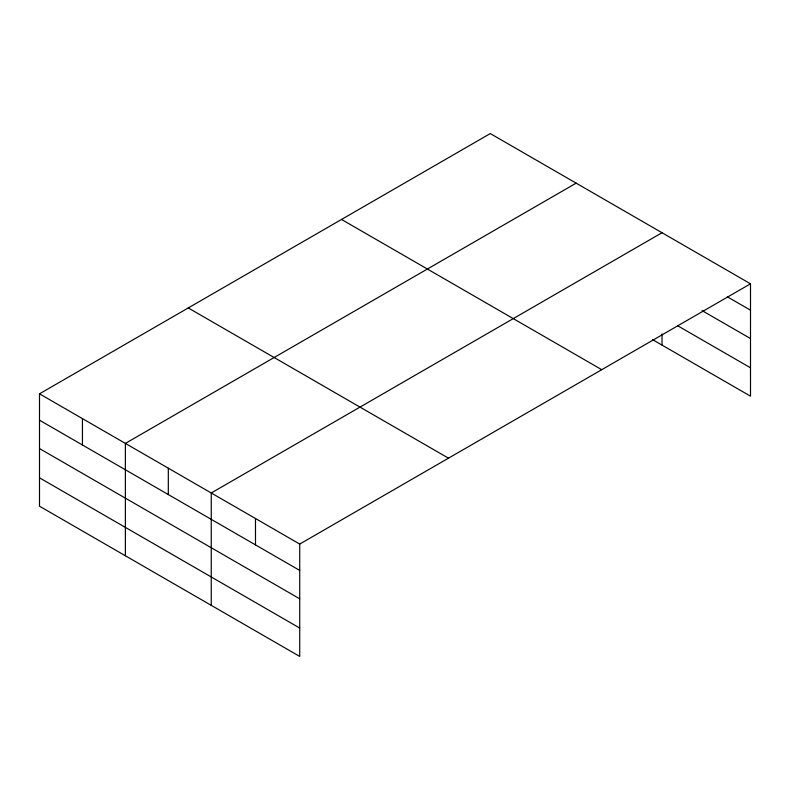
<?xml version="1.0" encoding="UTF-8"?>
<svg xmlns="http://www.w3.org/2000/svg" width="790" height="790" viewBox="0 0 790 790"><rect width="100%" height="100%" fill="white"/><g stroke="black" fill="none" stroke-linecap="round" stroke-linejoin="round"><path stroke-width="1.19" d="M39.5 393.825L299.726 544.063L299.726 656.431L39.5 506.193L39.5 393.825L490.274 133.569L750.5 283.808L750.5 396.175L652.599 339.651M576.147 183.152L125.373 443.407L125.373 555.765M662.02 232.734L211.246 492.98L211.246 605.347M299.726 544.063L750.5 283.808M727.323 296.803L750.5 310.184M702.053 310.589L750.5 338.555M677.82 325.835L750.5 367.794M341.517 219.452L601.743 369.69M188.257 307.942L448.483 458.18M39.5 420.191L299.726 570.429M39.5 448.572L299.726 598.81M39.5 477.812L299.726 628.05M662.02 333.992L662.02 345.092M255.486 518.526L255.486 544.893M168.31 468.194L168.31 494.56M82.437 418.611L82.437 444.987"/></g></svg>
